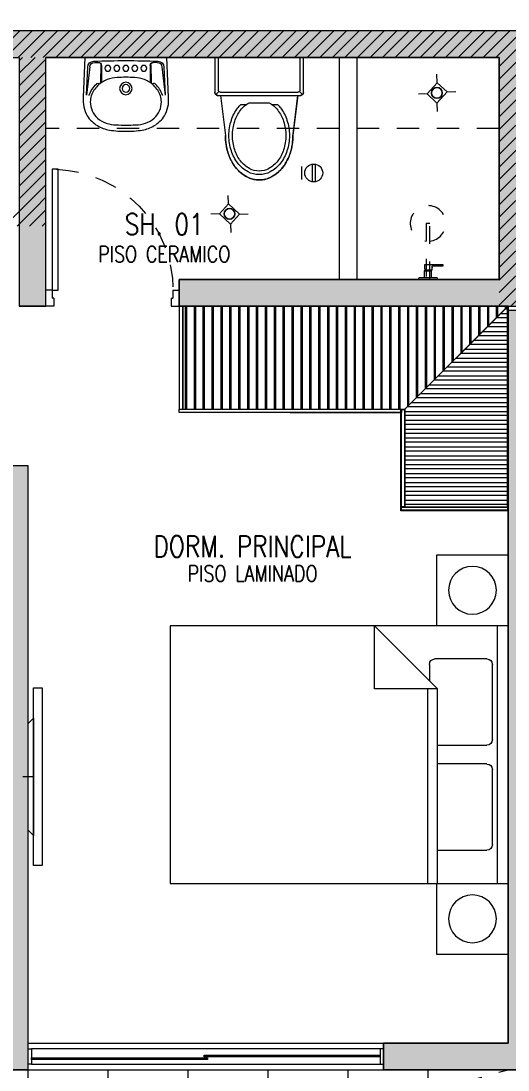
# Model space of a CAD drawing. Header units: millimetres. Extents: x 3738 to 3833, y 1327 to 1657.
# Drawn here: x 3788.63 to 3791.37, y 1482.21 to 1488.12 of the extents above; entities that cross this region are included whole.
import ezdxf
from ezdxf.enums import TextEntityAlignment as Align
from ezdxf.xclip import XClip

# ---------------------------------------------------------------- set-up
doc = ezdxf.new("R2010")
doc.units = ezdxf.units.MM
doc.header["$XCLIPFRAME"] = 2
for name, pattern in [('ACAD_ISO07W100', [3, 0, -3]), ('HIDDEN2', [0.1875, 0.125, -0.0625]), ('X-REF_DP_Arquitectura$0$HIDDEN', [0.375, 0.25, -0.125])]:
    doc.linetypes.add(name, pattern=pattern)
doc.layers.get('0').update_dxf_attribs({"color": 251, "lineweight": 9})
for name, color, linetype, lineweight in [('A-07', 251, 'Continuous', 13), ('A-HATCH', 251, 'Continuous', 13), ('A-MOBILIARIO', 251, 'Continuous', 13), ('A-MURO BAJO', 251, 'Continuous', 13), ('A-MUROS', 251, 'Continuous', 13), ('A-PROYECCIONES', 251, 'HIDDEN2', 13), ('A-SANITARIOS', 251, 'Continuous', 13), ('A-TEXTO-ACABADO PISO', 251, 'Continuous', 13), ('A-TEXTO-AMBIENTE', 251, 'Continuous', 13), ('A_20_Estructuras', 251, 'Continuous', 13), ('A_30_DispositivosSanit', 251, 'Continuous', 13), ('A_50_TextoAmbiente', 251, 'Continuous', 13), ('A_50_Vigas', 251, 'X-REF_DP_Arquitectura$0$HIDDEN', 13), ('A_60_HatchEstructuras', 251, 'Continuous', 13), ('DLP_MOBILIARIO FIJO', 251, 'Continuous', 13), ('MURO CF 120', 251, 'Continuous', 13), ('MURO CF 60', 251, 'Continuous', 13)]:
    doc.layers.add(name, color=color, linetype=linetype, lineweight=lineweight)
doc.styles.add('ROMANS', font='romans.shx', dxfattribs={"width": 0.8})
pattern_1 = [(45, (-21.67, -43.67528), (-0.03535534, 0.03535534), [])]
pattern_2 = [(45, (131.3, -47.8), (-0.035355339, 0.035355339), [])]

# ---------------------------------------------------------------- blocks, each defined once
blk = doc.blocks.new('A$C9f73720c')
at = {"layer": 'A-PROYECCIONES'}
blk.add_line((19.8535, 128.0646), (20.5359, 115.2049, 0), dxfattribs=at)
blk = doc.blocks.new('ESTRUC_P1')
at = {"layer": 'A_60_HatchEstructuras'}
h = blk.add_hatch(color=256, dxfattribs=at)
h.dxf.hatch_style = 1
h.paths.add_polyline_path([(21.1, -4.925), (21.525, -4.925), (21.525, -4.775), (19.25, -4.775), (19.25, -4.925), (20.9, -4.925), (20.9, -6.175), (18.5, -6.175), (18.5, -4.775), (18.35, -4.775), (18.35, -6.175), (15.45, -6.175), (15.45, -4.775), (15.25, -4.775), (15.25, -6.175), (11.7, -6.175), (11.7, -6.325), (21.1, -6.325)])
h.paths.add_polyline_path([(21.7, -7.525), (11.7, -7.525), (11.7, -7.675), (15.25, -7.675), (15.25, -9.075), (15.45, -9.075), (15.45, -7.675), (18.8, -7.675), (18.8, -9.075), (18.95, -9.075), (18.95, -7.675), (21.5, -7.675), (21.5, -8.925), (19.7, -8.925), (19.7, -9.075), (21.7, -9.075)])
h = blk.add_hatch(color=256, dxfattribs=at)
h.dxf.hatch_style = 1
h.paths.add_polyline_path([(21.7, -9.1), (21.55, -9.1), (21.55, -13.225), (20.85, -13.225), (20.85, -13.375), (21.7, -13.375)])
h = blk.add_hatch(color=256, dxfattribs=at)
h.dxf.hatch_style = 1
h.paths.add_polyline_path([(15.35, -9.975), (13.6, -9.975), (13.6, -13.375), (14.95, -13.375), (14.95, -13.225), (13.75, -13.225), (13.75, -10.125), (15.35, -10.125)])
h.paths.add_polyline_path([(16.3, -9.975), (16.15, -9.975), (16.15, -13.375), (16.3, -13.375)])
h.paths.add_polyline_path([(18.85, -9.975), (17.1, -9.975), (17.1, -10.125), (18.7, -10.125), (18.7, -13.225), (17.5, -13.225), (17.5, -13.375), (18.85, -13.375)])
at = {"layer": 'A_20_Estructuras'}
for points in [[(21.7, -7.525), (11.7, -7.525), (11.7, -7.675), (15.25, -7.675), (15.25, -9.075), (15.45, -9.075), (15.45, -7.675), (18.8, -7.675), (18.8, -9.075), (18.95, -9.075), (18.95, -7.675), (21.5, -7.675), (21.5, -8.925), (19.7, -8.925), (19.7, -9.075), (21.7, -9.075)], [(21.7, -9.1), (21.55, -9.1), (21.55, -13.225), (20.85, -13.225), (20.85, -13.375), (21.7, -13.375)], [(18.85, -9.975), (17.1, -9.975), (17.1, -10.125), (18.7, -10.125), (18.7, -13.225), (17.5, -13.225), (17.5, -13.375), (18.85, -13.375)]]:
    blk.add_lwpolyline(points, close=True, dxfattribs=at)
at = {"layer": 'A_50_Vigas'}
blk.add_line((18.85, -13.375), (20.85, -13.375), dxfattribs=at)
blk = doc.blocks.new('ducha marsano')
at = {"linetype": 'HIDDEN2', "ltscale": 0.5, "extrusion": (-4.9425e-10, -7.91123e-10, -1)}
for p, q in [((-0.01, 0), (0.01, 0)), ((0.01, 0), (0.01, -0.3155)), ((-0.0155, -0.058), (-0.0157, -0.058)), ((-0.01, -0.3155), (-0.01, 0)), ((0.0225, -0.0515), (-0.0001, -0.0515)), ((0.0225, -0.0515), (0.0225, -0.0627)), ((-0.0205, -0.08), (-0.0205, -0.0601)), ((0.021, -0.0815), (-0.019, -0.0815)), ((0.025, -0.0815), (0.021, -0.0815)), ((0.0225, -0.0682), (0.0225, -0.077)), ((0.0225, -0.077), (0.025, -0.077)), ((0.025, -0.077), (0.0771, -0.077)), ((0.0771, -0.0815), (0.025, -0.0815)), ((0.0771, -0.077), (0.0816, -0.077)), ((0.0816, -0.0815), (0.0771, -0.0815)), ((0.0816, -0.077), (0.082, -0.077)), ((0.082, -0.0815), (0.0816, -0.0815)), ((0.082, -0.077), (0.084, -0.077)), ((0.084, -0.0815), (0.082, -0.0815)), ((0.0855, -0.0785), (0.0855, -0.08)), ((0.01, -0.3155), (-0.01, -0.3155))]:
    blk.add_line(p, q, dxfattribs=at)
for centre, radius, start, end in [((-0.0004, -0.0462), 0.02, 323.95812, 354.92979), ((0.0004, -0.0462), 0.02, 185.07021, 195.2705), ((0.019, -0.08), 0.0015, 270, 360), ((-0.084, -0.0785), 0.0015, 90, 180), ((-0.084, -0.08), 0.0015, 180, 270), ((0, -0.3155), 0.1, 95.73917, 84.26083)]:
    blk.add_arc(centre, radius, start, end, dxfattribs=at)
at = {"linetype": 'HIDDEN2', "ltscale": 0.5, "extrusion": (-4.94252e-10, -7.91124e-10, -1)}
blk.add_ellipse((0, -0.0515), major_axis=(-0.0225, -0.0095), ratio=0.001448, start_param=0.425436, end_param=1.567366, dxfattribs=at)
at = {"linetype": 'HIDDEN2', "ltscale": 0.5}
for points, degree in [([(-0.0305, 0), (0, 0), (0.0305, 0)], 2), ([(0.0305, 0), (0.0415, 0), (0.0525, 0)], 2), ([(0.0525, 0), (0.0525, -0.0038), (0.0525, -0.0075)], 2), ([(-0.0525, 0), (-0.0525, -0.0038), (-0.0525, -0.0075)], 2), ([(-0.0525, 0), (-0.0415, 0), (-0.0305, 0)], 2), ([(-0.0525, -0.0075), (-0.0525, -0.0075), (-0.0525, -0.0075)], 2), ([(0.0305, -0.008), (0, -0.008), (-0.0305, -0.008)], 2), ([(-0.0215, -0.008), (-0.0215, -0.0093), (-0.0215, -0.0105)], 2), ([(-0.021, -0.011), (-0.007, -0.011), (0.007, -0.011), (0.021, -0.011)], 3), ([(-0.02, -0.011), (-0.02, -0.0294), (-0.02, -0.0477)], 2), ([(-0.0197, -0.048), (0, -0.048), (0.0197, -0.048)], 2), ([(0.02, -0.011), (0.02, -0.0294), (0.02, -0.0477)], 2), ([(0.0215, -0.008), (0.0215, -0.0093), (0.0215, -0.0105)], 2)]:
    blk.add_open_spline(points, degree=degree, dxfattribs=at)
for points, weights in [([(-0.0525, -0.0075), (-0.0525, -0.0075), (-0.0525, -0.0075)], [1, 0.990847086912, 0.982266230892]), ([(-0.052, -0.008), (-0.0525, -0.008), (-0.0525, -0.0075)], [1, 0.707106781193, 1]), ([(-0.0215, -0.0105), (-0.0215, -0.011), (-0.021, -0.011)], [1, 0.70710678154, 1]), ([(-0.02, -0.0477), (-0.02, -0.048), (-0.0197, -0.048)], [1, 0.707106780138, 1]), ([(0.02, -0.0477), (0.02, -0.048), (0.0197, -0.048)], [1, 0.707106779703, 1]), ([(0.0211, -0.011), (0.0211, -0.011), (0.021, -0.011)], [1, 0.992411795776, 1]), ([(0.052, -0.008), (0.0521, -0.008), (0.0521, -0.008)], [1, 0.992411795771, 1])]:
    blk.add_rational_spline(points, weights, degree=2, dxfattribs=at)
for points, knots in [([(-0.0305, -0.008), (-0.0332, -0.008), (-0.0374, -0.008), (-0.0424, -0.008), (-0.0458, -0.008), (-0.0486, -0.008), (-0.0512, -0.008), (-0.052, -0.008), (-0.052, -0.008)], [0, 0, 0, 0, 8.104572, 12.495263, 16.885954, 21.276645, 25.667336, 33.771908, 33.771908, 33.771908, 33.771908]), ([(0.052, -0.008), (0.052, -0.008), (0.0512, -0.008), (0.0486, -0.008), (0.0458, -0.008), (0.0424, -0.008), (0.0374, -0.008), (0.0332, -0.008), (0.0305, -0.008)], [0, 0, 0, 0, 8.104572, 12.495263, 16.885954, 21.276645, 25.667336, 33.771908, 33.771908, 33.771908, 33.771908]), ([(0.0225, -0.0682), (0.0225, -0.0682), (0.0225, -0.0682), (0.0225, -0.0679), (0.0224, -0.0677), (0.0224, -0.0672), (0.0224, -0.0669), (0.0223, -0.0662), (0.0223, -0.0658), (0.0223, -0.0652), (0.0223, -0.0648), (0.0224, -0.0641), (0.0224, -0.0638), (0.0224, -0.0633), (0.0225, -0.0631), (0.0225, -0.0628), (0.0225, -0.0627), (0.0225, -0.0627)], [0.4148436, 0.4148436, 0.4148436, 0.4148436, 0.5185541, 0.5185541, 0.6222645, 0.6222645, 0.7259759, 0.7259759, 0.8296873, 0.8296873, 0.9333987, 0.9333987, 1.03711, 1.03711, 1.1408205, 1.1408205, 1.2445309, 1.2445309, 1.2445309, 1.2445309])]:
    blk.add_open_spline(points, degree=3, knots=knots, dxfattribs=at)
for points, weights, degree, knots in [([(0.0211, -0.011), (0.0211, -0.011), (0.0211, -0.011), (0.0211, -0.011), (0.0214, -0.0109), (0.0215, -0.0107), (0.0215, -0.0105)], [0.918641037743, 0.918640949346, 0.918640860949, 0.918640772552, 0.789223156395, 0.789223156395, 0.918640772552], 3, [0.1238988, 0.1238988, 0.1238988, 0.1238988, 0.1238993, 0.1238993, 0.1238993, 0.78603, 0.78603, 0.78603, 0.78603]), ([(0.0521, -0.008), (0.0521, -0.008), (0.0521, -0.008), (0.0525, -0.0079), (0.0525, -0.0075)], [0.918641037749, 0.918640905153, 0.918640772558, 0.724517853988, 0.918640772558], 2, [0.1238988, 0.1238988, 0.1238988, 0.1238993, 0.1238993, 0.7860311, 0.7860311, 0.7860311])]:
    blk.add_rational_spline(points, weights, degree=degree, knots=knots, dxfattribs=at)
blk = doc.blocks.new('A$C4BFA03A9')
for points in [[(0.06, -0.5), (0.11, -0.5), (0.11, 0.5), (0.06, 0.5)], [(0.03, -0.3), (0.06, -0.33), (0.06, 0.33), (0.03, 0.3)]]:
    blk.add_lwpolyline(points, close=True)
at = {"layer": 'A-PROYECCIONES', "ltscale": 0.15}
blk.add_line((0.06, 0), (0, 0), dxfattribs=at)
blk = doc.blocks.new('CAMA 2PLAZAS C_VELADOR')
for p, q in [((-1.8499, 0), (-0.3999, 0)), ((-1.8499, -0.06), (-1.8499, 0)), ((-0.3999, 0), (-0.3999, -0.06))]:
    blk.add_line(p, q)
at = {"linetype": 'Continuous'}
for p, q in [((-1.8499, -0.06), (-0.3999, -0.06)), ((-1.8499, -1.9), (-1.8499, -0.06)), ((-1.6327, -0.0878), (-1.2086, -0.0878)), ((-1.0413, -0.0878), (-0.6172, -0.0878)), ((-0.3999, -0.06), (-0.3999, -1.9)), ((-1.6633, -0.3958), (-1.6633, -0.1184)), ((-1.1779, -0.1184), (-1.1779, -0.3958)), ((-1.0719, -0.3958), (-1.0719, -0.1184)), ((-0.5866, -0.1184), (-0.5866, -0.4118)), ((-1.8499, -0.396), (-0.7546, -0.396)), ((-0.3999, -0.7507), (-0.7546, -0.396)), ((-0.7546, -0.396), (-0.7546, -0.7507)), ((-0.7546, -0.452), (-1.8499, -0.452)), ((-0.6172, -0.4424), (-0.7082, -0.4424)), ((-0.7546, -0.7507), (-0.3999, -0.7507)), ((-0.3999, -1.9), (-1.8499, -1.9))]:
    blk.add_line(p, q, dxfattribs=at)
for points in [[(-2.2499, -0.4), (-1.8499, -0.4), (-1.8499, 0), (-2.2499, 0)], [(-0.4, -0.4), (0, -0.4), (0, 0), (-0.4, 0)]]:
    blk.add_lwpolyline(points, close=True)
for centre in [(-2.0499, -0.2), (-0.2, -0.2)]:
    blk.add_circle(centre, 0.1344)
for centre, start, end in [((-1.6327, -0.1184), 90, 180), ((-1.2086, -0.1184), 0, 90), ((-1.0413, -0.1184), 90, 180), ((-0.6172, -0.1184), 0, 90), ((-0.6172, -0.4118), 270, 0)]:
    blk.add_arc(centre, 0.0306, start, end, dxfattribs=at)
blk = doc.blocks.new('*U281')
for p, q in [((0.01, 0.705), (0.01, 0.75)), ((0.1, 0.715), (0.055, 0.715)), ((0.055, 0.705), (0.055, 0.715)), ((0.1, 0.715), (0.1, 0.75)), ((0.055, 0.705), (0.01, 0.705)), ((0.055, 0.045), (0.01, 0.045)), ((0.01, 0.045), (0.01, 0)), ((0.055, 0.045), (0.055, 0.035)), ((0.1, 0.035), (0.055, 0.035)), ((0.1, 0.035), (0.1, 0))]:
    blk.add_line(p, q)
blk.add_lwpolyline([(0.78, 0.07), (0.78, 0.035), (0.1, 0.035), (0.1, 0.07)], close=True)
at = {"color": 7, "linetype": 'HIDDEN2'}
blk.add_arc((0.0996, 0.0341), 0.6809, 2.23015, 89.96723, dxfattribs=at)
blk = doc.blocks.new('SIFON JET_PLANTA')
at = {"extrusion": (-2.64698e-23, 6.61744e-24, -1)}
for p, q in [((-0.2142, 0.2356, 0), (-0.2129, 0.239, 0)), ((-0.2129, 0.239, 0), (-0.211, 0.2419, 0)), ((-0.211, 0.2419, 0), (-0.2091, 0.2441, 0)), ((-0.2091, 0.2441, 0), (-0.2077, 0.2455, 0)), ((-0.2077, 0.2455, 0), (-0.2055, 0.247, 0)), ((-0.2055, 0.247, 0), (-0.2007, 0.2492, 0)), ((-0.2007, 0.2492, 0), (-0.195, 0.25, 0)), ((-0.195, 0.25, 0), (-0.195, 0.25, 0)), ((-0.195, 0.25, 0), (-0.1605, 0.25, 0)), ((-0.1605, 0.25, 0), (-0.0975, 0.25, 0)), ((-0.0975, 0.25, 0), (-0.0323, 0.25, 0)), ((-0.0323, 0.25, 0), (0, 0.25, 0)), ((0, 0.25, 0), (0, -0.25, 0)), ((-0.5346, 0.176, 0), (-0.5265, 0.1784, 0)), ((-0.5265, 0.1784, 0), (-0.5216, 0.1797, 0)), ((-0.5216, 0.1797, 0), (-0.5148, 0.1813, 0)), ((-0.5148, 0.1813, 0), (-0.5079, 0.1829, 0)), ((-0.5079, 0.1829, 0), (-0.5016, 0.1842, 0)), ((-0.5016, 0.1842, 0), (-0.4865, 0.1867, 0)), ((-0.4865, 0.1867, 0), (-0.4763, 0.188, 0)), ((-0.4763, 0.188, 0), (-0.4726, 0.1884, 0)), ((-0.4726, 0.1884, 0), (-0.4636, 0.1892, 0)), ((-0.4636, 0.1892, 0), (-0.4549, 0.1897, 0)), ((-0.4549, 0.1897, 0), (-0.449, 0.1899, 0)), ((-0.449, 0.1899, 0), (-0.44, 0.19, 0)), ((-0.44, 0.19, 0), (-0.4322, 0.191, 0)), ((-0.4322, 0.191, 0), (-0.215, 0.2181, 0)), ((-0.215, 0.2278, 0), (-0.2149, 0.2323, 0)), ((-0.215, 0.2234, 0), (-0.215, 0.2278, 0)), ((-0.215, 0.2181, 0), (-0.215, 0.2234, 0)), ((-0.2149, 0.2323, 0), (-0.2142, 0.2356, 0)), ((-0.6386, 0.1152, 0), (-0.6326, 0.121, 0)), ((-0.6326, 0.121, 0), (-0.6299, 0.1235, 0)), ((-0.6299, 0.1235, 0), (-0.6251, 0.1276, 0)), ((-0.6251, 0.1276, 0), (-0.6206, 0.1314, 0)), ((-0.6206, 0.1314, 0), (-0.6168, 0.1344, 0)), ((-0.6168, 0.1344, 0), (-0.6106, 0.1389, 0)), ((-0.6106, 0.1389, 0), (-0.6061, 0.142, 0)), ((-0.6061, 0.142, 0), (-0.6, 0.1461, 0)), ((-0.6, 0.1461, 0), (-0.5963, 0.1484, 0)), ((-0.5963, 0.1484, 0), (-0.5908, 0.1517, 0)), ((-0.5908, 0.1517, 0), (-0.5862, 0.1543, 0)), ((-0.5862, 0.1543, 0), (-0.5794, 0.158, 0)), ((-0.5794, 0.158, 0), (-0.5693, 0.1629, 0)), ((-0.5693, 0.1629, 0), (-0.5517, 0.1703, 0)), ((-0.5517, 0.1703, 0), (-0.5465, 0.1722, 0)), ((-0.5465, 0.1722, 0), (-0.5385, 0.1749, 0)), ((-0.5385, 0.1749, 0), (-0.5346, 0.176, 0)), ((-0.6779, 0.0582, 0), (-0.6745, 0.0655, 0)), ((-0.6745, 0.0655, 0), (-0.6722, 0.0699, 0)), ((-0.6745, 0.0655, 0), (-0.6745, 0.0655, 0)), ((-0.6722, 0.0699, 0), (-0.6705, 0.0728, 0)), ((-0.6705, 0.0728, 0), (-0.669, 0.0755, 0)), ((-0.669, 0.0755, 0), (-0.6672, 0.0785, 0)), ((-0.6672, 0.0785, 0), (-0.665, 0.082, 0)), ((-0.665, 0.082, 0), (-0.6634, 0.0845, 0)), ((-0.6634, 0.0845, 0), (-0.6611, 0.088, 0)), ((-0.6611, 0.088, 0), (-0.657, 0.0936, 0)), ((-0.657, 0.0936, 0), (-0.6534, 0.0984, 0)), ((-0.657, 0.0936, 0), (-0.657, 0.0936, 0)), ((-0.6534, 0.0984, 0), (-0.6503, 0.1023, 0)), ((-0.6534, 0.0984, 0), (-0.6534, 0.0984, 0)), ((-0.6503, 0.1023, 0), (-0.6453, 0.108, 0)), ((-0.6453, 0.108, 0), (-0.6386, 0.1152, 0)), ((-0.69, 0, 0), (-0.6899, 0.0044, 0)), ((-0.6899, 0.0044, 0), (-0.6897, 0.0096, 0)), ((-0.6897, 0.0096, 0), (-0.6893, 0.014, 0)), ((-0.6893, 0.014, 0), (-0.6887, 0.0194, 0)), ((-0.6887, 0.0194, 0), (-0.6881, 0.0236, 0)), ((-0.6881, 0.0236, 0), (-0.6872, 0.0284, 0)), ((-0.6881, 0.0236, 0), (-0.6881, 0.0236, 0)), ((-0.6872, 0.0284, 0), (-0.6867, 0.031, 0)), ((-0.6867, 0.031, 0), (-0.6855, 0.0361, 0)), ((-0.6855, 0.0361, 0), (-0.6838, 0.0421, 0)), ((-0.6855, 0.0361, 0), (-0.6855, 0.0361, 0)), ((-0.6838, 0.0421, 0), (-0.6819, 0.048, 0)), ((-0.6838, 0.0421, 0), (-0.6838, 0.0421, 0)), ((-0.6819, 0.048, 0), (-0.6804, 0.0521, 0)), ((-0.6804, 0.0521, 0), (-0.6793, 0.0547, 0)), ((-0.6793, 0.0547, 0), (-0.6779, 0.0582, 0)), ((-0.6899, -0.0065, 0), (-0.69, 0, 0)), ((-0.6896, -0.0111, 0), (-0.6899, -0.0065, 0)), ((-0.6891, -0.0164, 0), (-0.6896, -0.0111, 0)), ((-0.6881, -0.0232, 0), (-0.6891, -0.0164, 0)), ((-0.6876, -0.0264, 0), (-0.6881, -0.0232, 0)), ((-0.687, -0.0296, 0), (-0.6876, -0.0264, 0)), ((-0.6864, -0.0321, 0), (-0.687, -0.0296, 0)), ((-0.6855, -0.0361, 0), (-0.6864, -0.0321, 0)), ((-0.6838, -0.0419, 0), (-0.6855, -0.0361, 0)), ((-0.6827, -0.0457, 0), (-0.6838, -0.0419, 0)), ((-0.6814, -0.0492, 0), (-0.6827, -0.0457, 0)), ((-0.6803, -0.0522, 0), (-0.6814, -0.0492, 0)), ((-0.6792, -0.0551, 0), (-0.6803, -0.0522, 0)), ((-0.6779, -0.0581, 0), (-0.6792, -0.0551, 0)), ((-0.677, -0.0602, 0), (-0.6779, -0.0581, 0)), ((-0.6751, -0.0642, 0), (-0.677, -0.0602, 0)), ((-0.6722, -0.0699, 0), (-0.6751, -0.0642, 0)), ((-0.6706, -0.0727, 0), (-0.6722, -0.0699, 0)), ((-0.6679, -0.0774, 0), (-0.6706, -0.0727, 0)), ((-0.6646, -0.0826, 0), (-0.6679, -0.0774, 0)), ((-0.6623, -0.0862, 0), (-0.6646, -0.0826, 0)), ((-0.6599, -0.0897, 0), (-0.6623, -0.0862, 0)), ((-0.6554, -0.0958, 0), (-0.6599, -0.0897, 0)), ((-0.6494, -0.1032, 0), (-0.6554, -0.0958, 0)), ((-0.6458, -0.1074, 0), (-0.6494, -0.1032, 0)), ((-0.64, -0.1137, 0), (-0.6458, -0.1074, 0)), ((-0.6379, -0.1158, 0), (-0.64, -0.1137, 0)), ((-0.6347, -0.119, 0), (-0.6379, -0.1158, 0)), ((-0.6335, -0.1201, 0), (-0.6347, -0.119, 0)), ((-0.6347, -0.119, 0), (-0.6347, -0.119, 0)), ((-0.6318, -0.1217, 0), (-0.6335, -0.1201, 0)), ((-0.6305, -0.123, 0), (-0.6318, -0.1217, 0)), ((-0.6318, -0.1217, 0), (-0.6318, -0.1217, 0)), ((-0.6288, -0.1244, 0), (-0.6305, -0.123, 0)), ((-0.6276, -0.1255, 0), (-0.6288, -0.1244, 0)), ((-0.6262, -0.1268, 0), (-0.6276, -0.1255, 0)), ((-0.6245, -0.1281, 0), (-0.6262, -0.1268, 0)), ((-0.6235, -0.1291, 0), (-0.6245, -0.1281, 0)), ((-0.6245, -0.1281, 0), (-0.6245, -0.1281, 0)), ((-0.6223, -0.13, 0), (-0.6235, -0.1291, 0)), ((-0.6215, -0.1307, 0), (-0.6223, -0.13, 0)), ((-0.6204, -0.1315, 0), (-0.6215, -0.1307, 0)), ((-0.6193, -0.1324, 0), (-0.6204, -0.1315, 0)), ((-0.6179, -0.1335, 0), (-0.6193, -0.1324, 0)), ((-0.6168, -0.1344, 0), (-0.6179, -0.1335, 0)), ((-0.6153, -0.1355, 0), (-0.6168, -0.1344, 0)), ((-0.6142, -0.1363, 0), (-0.6153, -0.1355, 0)), ((-0.612, -0.1379, 0), (-0.6142, -0.1363, 0)), ((-0.6086, -0.1403, 0), (-0.612, -0.1379, 0)), ((-0.607, -0.1415, 0), (-0.6086, -0.1403, 0)), ((-0.6058, -0.1422, 0), (-0.607, -0.1415, 0)), ((-0.6039, -0.1435, 0), (-0.6058, -0.1422, 0)), ((-0.602, -0.1448, 0), (-0.6039, -0.1435, 0)), ((-0.6004, -0.1458, 0), (-0.602, -0.1448, 0)), ((-0.5987, -0.1469, 0), (-0.6004, -0.1458, 0)), ((-0.5964, -0.1483, 0), (-0.5987, -0.1469, 0)), ((-0.595, -0.1492, 0), (-0.5964, -0.1483, 0)), ((-0.5936, -0.15, 0), (-0.595, -0.1492, 0)), ((-0.5918, -0.1511, 0), (-0.5936, -0.15, 0)), ((-0.5896, -0.1524, 0), (-0.5918, -0.1511, 0)), ((-0.5871, -0.1538, 0), (-0.5896, -0.1524, 0)), ((-0.5833, -0.1559, 0), (-0.5871, -0.1538, 0)), ((-0.5781, -0.1587, 0), (-0.5833, -0.1559, 0)), ((-0.5759, -0.1598, 0), (-0.5781, -0.1587, 0)), ((-0.5738, -0.1608, 0), (-0.5759, -0.1598, 0)), ((-0.5702, -0.1625, 0), (-0.5738, -0.1608, 0)), ((-0.5675, -0.1637, 0), (-0.5702, -0.1625, 0)), ((-0.5659, -0.1645, 0), (-0.5675, -0.1637, 0)), ((-0.5644, -0.1652, 0), (-0.5659, -0.1645, 0)), ((-0.5614, -0.1664, 0), (-0.5644, -0.1652, 0)), ((-0.5598, -0.1671, 0), (-0.5614, -0.1664, 0)), ((-0.5568, -0.1683, 0), (-0.5598, -0.1671, 0)), ((-0.5543, -0.1693, 0), (-0.5568, -0.1683, 0)), ((-0.551, -0.1706, 0), (-0.5543, -0.1693, 0)), ((-0.5491, -0.1713, 0), (-0.551, -0.1706, 0)), ((-0.5465, -0.1722, 0), (-0.5491, -0.1713, 0)), ((-0.5449, -0.1728, 0), (-0.5465, -0.1722, 0)), ((-0.5428, -0.1735, 0), (-0.5449, -0.1728, 0)), ((-0.5412, -0.174, 0), (-0.5428, -0.1735, 0)), ((-0.5385, -0.1749, 0), (-0.5412, -0.174, 0)), ((-0.5352, -0.1759, 0), (-0.5385, -0.1749, 0)), ((-0.5385, -0.1749, 0), (-0.5385, -0.1749, 0)), ((-0.5321, -0.1768, 0), (-0.5352, -0.1759, 0)), ((-0.5296, -0.1775, 0), (-0.5321, -0.1768, 0)), ((-0.5267, -0.1783, 0), (-0.5296, -0.1775, 0)), ((-0.5238, -0.1791, 0), (-0.5267, -0.1783, 0)), ((-0.5267, -0.1783, 0), (-0.5267, -0.1783, 0)), ((-0.5217, -0.1796, 0), (-0.5238, -0.1791, 0)), ((-0.5177, -0.1807, 0), (-0.5217, -0.1796, 0)), ((-0.5151, -0.1813, 0), (-0.5177, -0.1807, 0)), ((-0.5118, -0.1821, 0), (-0.5151, -0.1813, 0)), ((-0.5094, -0.1826, 0), (-0.5118, -0.1821, 0)), ((-0.5066, -0.1832, 0), (-0.5094, -0.1826, 0)), ((-0.5022, -0.184, 0), (-0.5066, -0.1832, 0)), ((-0.4974, -0.1849, 0), (-0.5022, -0.184, 0)), ((-0.495, -0.1854, 0), (-0.4974, -0.1849, 0)), ((-0.4974, -0.1849, 0), (-0.4974, -0.1849, 0)), ((-0.4936, -0.1856, 0), (-0.495, -0.1854, 0)), ((-0.4916, -0.1859, 0), (-0.4936, -0.1856, 0)), ((-0.4884, -0.1864, 0), (-0.4916, -0.1859, 0)), ((-0.4862, -0.1867, 0), (-0.4884, -0.1864, 0)), ((-0.4824, -0.1872, 0), (-0.4862, -0.1867, 0)), ((-0.4812, -0.1874, 0), (-0.4824, -0.1872, 0)), ((-0.4785, -0.1877, 0), (-0.4812, -0.1874, 0)), ((-0.4761, -0.188, 0), (-0.4785, -0.1877, 0)), ((-0.4735, -0.1883, 0), (-0.4761, -0.188, 0)), ((-0.4695, -0.1887, 0), (-0.4735, -0.1883, 0)), ((-0.4651, -0.189, 0), (-0.4695, -0.1887, 0)), ((-0.4639, -0.1891, 0), (-0.4651, -0.189, 0)), ((-0.4651, -0.189, 0), (-0.4651, -0.189, 0)), ((-0.4619, -0.1893, 0), (-0.4639, -0.1891, 0)), ((-0.4592, -0.1894, 0), (-0.4619, -0.1893, 0)), ((-0.4568, -0.1896, 0), (-0.4592, -0.1894, 0)), ((-0.455, -0.1897, 0), (-0.4568, -0.1896, 0)), ((-0.4518, -0.1898, 0), (-0.455, -0.1897, 0)), ((-0.449, -0.1899, 0), (-0.4518, -0.1898, 0)), ((-0.4467, -0.1899, 0), (-0.449, -0.1899, 0)), ((-0.4428, -0.19, 0), (-0.4467, -0.1899, 0)), ((-0.44, -0.19, 0), (-0.4428, -0.19, 0)), ((-0.215, -0.2181, 0), (-0.44, -0.19, 0)), ((-0.215, -0.227, 0), (-0.215, -0.2181, 0)), ((-0.215, -0.23, 0), (-0.215, -0.227, 0)), ((-0.2147, -0.2335, 0), (-0.215, -0.23, 0)), ((-0.2138, -0.2369, 0), (-0.2147, -0.2335, 0)), ((-0.2126, -0.2395, 0), (-0.2138, -0.2369, 0)), ((-0.2138, -0.2369, 0), (-0.2138, -0.2369, 0)), ((-0.2108, -0.2423, 0), (-0.2126, -0.2395, 0)), ((-0.2126, -0.2395, 0), (-0.2126, -0.2395, 0)), ((-0.2091, -0.2441, 0), (-0.2108, -0.2423, 0)), ((-0.2108, -0.2423, 0), (-0.2108, -0.2423, 0)), ((-0.2108, -0.2423, 0), (-0.2108, -0.2423, 0)), ((-0.209, -0.244, 0), (-0.2091, -0.2441, 0)), ((-0.2067, -0.2462, 0), (-0.209, -0.244, 0)), ((-0.209, -0.244, 0), (-0.209, -0.244, 0)), ((-0.2029, -0.2484, 0), (-0.2067, -0.2462, 0)), ((-0.2067, -0.2462, 0), (-0.2067, -0.2462, 0)), ((-0.1995, -0.2495, 0), (-0.2029, -0.2484, 0)), ((-0.2029, -0.2484, 0), (-0.2029, -0.2484, 0)), ((-0.195, -0.25, 0), (-0.1995, -0.2495, 0)), ((0, -0.25, 0), (-0.195, -0.25, 0))]:
    blk.add_line(p, q, dxfattribs=at)
for p, q in [((-0.2091, 0.2441, 0), (-0.1921, 0.2271, 0)), ((-0.195, 0.25, 0), (0, 0.25, 0)), ((0, 0.25, 0), (0, -0.25, 0)), ((-0.215, 0.2181, 0), (-0.44, 0.19, 0)), ((-0.215, -0.23, 0), (-0.215, 0.23, 0)), ((-0.195, -0.22, 0), (-0.195, 0.22, 0)), ((-0.185, 0.23, 0), (0, 0.23, 0)), ((-0.265, 0.0718, 0), (-0.265, 0.1028, 0)), ((-0.255, -0.0562, 0), (-0.255, 0.0562, 0)), ((-0.265, -0.1028, 0), (-0.265, -0.0718, 0)), ((-0.215, -0.2181, 0), (-0.44, -0.19, 0)), ((-0.2091, -0.2441, 0), (-0.1921, -0.2271, 0)), ((0, -0.23, 0), (-0.185, -0.23, 0)), ((0, -0.25, 0), (-0.195, -0.25, 0))]:
    blk.add_line(p, q)
at = {"elevation": 0}
for points in [[(-0.265, 0.1028, 0.0362), (-0.2844, 0.1202, 0.08725), (-0.3535, 0.1565, 0.077598), (-0.44, 0.17, 0.077598), (-0.5265, 0.1565, 0.08725), (-0.5956, 0.1202, 0.105601), (-0.6443, 0.0627, 0.12364), (-0.66, 0, 0.12364), (-0.6443, -0.0627, 0.105601), (-0.5956, -0.1202, 0.08725), (-0.5265, -0.1565, 0.077598), (-0.44, -0.17, 0.077598)], [(-0.255, 0.0562, 0.100268), (-0.2967, 0.1044, 0.08725), (-0.3596, 0.1374, 0.077598), (-0.44, 0.15, 0.077598), (-0.5204, 0.1374, 0.08725), (-0.5833, 0.1044, 0.105601), (-0.6266, 0.0532, 0.12364), (-0.64, 0, 0.12364), (-0.6266, -0.0532, 0.105601), (-0.5833, -0.1044, 0.08725), (-0.5204, -0.1374, 0.077598), (-0.44, -0.15, 0.077598)], [(-0.44, -0.15, 0.077598), (-0.3596, -0.1374, 0.08725), (-0.2967, -0.1044, 0.100268), (-0.255, -0.0562, 0.12364)], [(-0.44, -0.17, 0.077598), (-0.3535, -0.1565, 0.08725), (-0.2844, -0.1202, 0.0362), (-0.265, -0.1028, 0.12364)]]:
    blk.add_lwpolyline(points, format="xyb", dxfattribs=at)
for centre, radius, start, end in [((-0.195, 0.23, 0), 0.02, 90, 180), ((-0.44, -0.1379, 0), 0.3279, 90, 107.47412), ((-0.185, 0.22, 0), 0.01, 90, 180), ((-0.4939, -0.0273, 0), 0.203, 127.23483, 151.40883), ((-0.4613, -0.0702, 0), 0.257, 107.47412, 127.23483), ((-0.544, 0, 0), 0.146, 151.40883, 180), ((-0.544, 0, 0), 0.146, 180, 208.59117), ((-0.4939, 0.0273, 0), 0.203, 208.59117, 232.76517), ((-0.4613, 0.0702, 0), 0.257, 232.76517, 252.52588), ((-0.44, 0.1379, 0), 0.3279, 252.52588, 270), ((-0.195, -0.23, 0), 0.02, 180, 270), ((-0.185, -0.22, 0), 0.01, 180, 270)]:
    blk.add_arc(centre, radius, start, end)
blk = doc.blocks.new('BOWL-ITALGRIF_VARADERO_01')
for p, q in [((-0.2032, -0.1971), (-0.2208, -0.038)), ((0.2032, -0.1971), (0.2208, -0.038)), ((-0.1404, -0.2077), (-0.1424, -0.1083)), ((-0.1375, -0.205), (-0.1375, -0.1117)), ((0.1375, -0.205), (0.1375, -0.1117)), ((0.1404, -0.2077), (0.1424, -0.1083)), ((-0.1753, -0.222), (-0.1544, -0.222)), ((0.1753, -0.222), (0.1544, -0.222))]:
    blk.add_line(p, q)
for points in [[(-0.0917, 0.1589, -0.02989), (-0.0456, 0.1646, -0.007822), (0.0456, 0.1646, -0.02989), (0.0918, 0.1589, -0.091737), (0.1601, 0.1343, -0.112496), (0.2175, 0.0792, -0.147885), (0.2402, -0.0257), (0.23, -0.25), (-0.23, -0.25), (-0.2402, -0.0257, -0.147885), (-0.2175, 0.0792, -0.112496), (-0.1601, 0.1343, -0.091737)], [(-0.0496, -0.1363, -0.062677), (-0.1048, -0.1249, -0.110639), (-0.1576, -0.091, -0.120976), (-0.195, -0.0344, -0.061198), (-0.2, 0, -0.21707), (-0.1593, 0.092, -0.174983), (-0.0545, 0.1298, -0.010618), (0, 0.131, -0.010618), (0.0545, 0.1298, -0.174983), (0.1593, 0.092, -0.21707), (0.2, 0, -0.061198), (0.195, -0.0344, -0.120976), (0.1576, -0.091, -0.110639), (0.1048, -0.1249, -0.062677), (0.0496, -0.1363, -0.017583), (0, -0.138, -0.017583)]]:
    blk.add_lwpolyline(points, format="xyb", close=True)
for points in [[(-0.2216, -0.0381), (-0.2145, -0.1954, 0.390823), (-0.1807, -0.2288, 0.017524), (0.1807, -0.2288, 0.390823), (0.2145, -0.1954), (0.2216, -0.0381)], [(-0.2072, -0.035, 0.005), (-0.2064, -0.038, 0.121292), (-0.166, -0.0996, 0.007977), (-0.1624, -0.1031)], [(0.2072, -0.035, -0.005), (0.2064, -0.038, -0.121292), (0.166, -0.0996, -0.007977), (0.1624, -0.1031)]]:
    blk.add_lwpolyline(points, format="xyb")
for centre, radius in [((0, -0.075), 0.035), ((0, -0.075), 0.0215), ((-0.1015, -0.1885), 0.0165), ((-0.051, -0.1885), 0.0165), ((0, -0.1885), 0.0165), ((0.051, -0.1885), 0.0165), ((0.1015, -0.1885), 0.0165)]:
    blk.add_circle(centre, radius)
for centre, radius, start, end in [((-0.1583, -0.0987), 0.006, 226.64309, 46.64309), ((-0.1404, -0.1083), 0.002, 54.36186, 181.13739), ((-0.1355, -0.1117), 0.002, 56.71088, 180), ((0.1355, -0.1117), 0.002, 0, 123.28912), ((0.1404, -0.1083), 0.002, 358.86261, 125.63814), ((0.1583, -0.0987), 0.006, 133.35691, 313.35691), ((0.1048, -0.1249), 9.094947017729287e-16, 0, 217.6714), ((-0.1753, -0.194), 0.028, 186.31112, 270), ((-0.1545, -0.205), 0.017, 270, 0), ((-0.1544, -0.208), 0.014, 270, 1.13739), ((0.1545, -0.205), 0.017, 180, 270), ((0.1544, -0.208), 0.014, 178.86261, 270), ((0.1753, -0.194), 0.028, 270, 353.68888)]:
    blk.add_arc(centre, radius, start, end)
blk = doc.blocks.new('DPTO 75')
at = {"layer": 'DLP_MOBILIARIO FIJO'}
h = blk.add_hatch(dxfattribs=at)
h.set_pattern_fill('_USER', color=8, scale=0.05, angle=180, pattern_type=0)
h.set_pattern_definition([(180, (-9852.01571, -3180.74786), (-6e-18, -0.05), [])])
h.paths.add_polyline_path([(-12.45, 2.68), (-12.45, 1.55), (-11.87, 2.13), (-11.87, 2.68)])
h = blk.add_hatch(dxfattribs=at)
h.set_pattern_fill('_USER', color=8, scale=0.05, angle=270, pattern_type=0)
h.set_pattern_definition([(270, (-7237.714987, -2422.269825), (0.05, -9e-18), [])])
h.paths.add_polyline_path([(-12.45, 1.55), (-10.62, 1.55), (-10.62, 2.13), (-11.87, 2.13)])
at = {"layer": 'A-MURO BAJO'}
for p, q in [((-9.75, 5.85, 0), (-11.75, 5.85, 0)), ((-9.75, 5.7, 0), (-11.75, 5.7, 0)), ((-11.6, 0.15, 0), (-11.6, 1.4, 0)), ((-11.5, 0.15, 0), (-11.5, 1.4, 0))]:
    blk.add_line(p, q, dxfattribs=at)
at = {"layer": 'A-MUROS'}
for p, q in [((-11.75, 5.85, 0), (-12.6, 5.85, 0)), ((-11.75, 5.7, 0), (-11.75, 5.85, 0)), ((-9.75, 5.85, 0), (-8.4, 5.85, 0)), ((-9.75, 5.85, 0), (-9.75, 2.45, 0)), ((-12.45, 1.55, 0), (-12.45, 5.7, 0)), ((-12.45, 5.7, 0), (-11.75, 5.7, 0)), ((-9.75, 2.45, 0), (-8, 2.45, 0)), ((-10.6, 1.55, 0), (-12.45, 1.55, 0)), ((-10.6, 1.55, 0), (-10.6, 1.4, 0)), ((-9.85, 1.55, 0), (-9.85, 0.15, 0)), ((-9.85, 1.55, 0), (-9.7, 1.55, 0)), ((-12.4, 1.4, 0), (-12.4, 0.15, 0)), ((-10.6, 1.4, 0), (-12.4, 1.4, 0)), ((-12.4, 0.15, 0), (-9.85, 0.15, 0)), ((-12.6, 0, 0), (-2.6, 0, 0))]:
    blk.add_line(p, q, dxfattribs=at)
at = {"layer": 'A-PROYECCIONES'}
blk.add_line((-12.4, 0.55, 0), (-9.85, 0.55, 0), dxfattribs=at)
at = {"layer": 'DLP_MOBILIARIO FIJO', "color": 251}
for p, q in [((-9.77, 5.8175, 0), (-11.73, 5.8175, 0)), ((-11.73, 5.7325, 0), (-9.77, 5.7325, 0))]:
    blk.add_line(p, q, dxfattribs=at)
at = {"layer": 'DLP_MOBILIARIO FIJO', "color": 6, "elevation": 0}
for points in [[(-11.75, 5.7325), (-11.73, 5.7325), (-11.73, 5.8175), (-11.75, 5.8175)], [(-9.75, 5.7325), (-9.77, 5.7325), (-9.77, 5.8175), (-9.75, 5.8175)]]:
    blk.add_lwpolyline(points, close=True, dxfattribs=at)
at = {"layer": 'DLP_MOBILIARIO FIJO', "elevation": 0}
for points in [[(-10.76, 5.7925), (-9.77, 5.7925), (-9.77, 5.7825), (-10.76, 5.7825)], [(-10.74, 5.7675), (-11.73, 5.7675), (-11.73, 5.7775), (-10.74, 5.7775)], [(-11.85, 2.7), (-11.85, 2.68), (-12.45, 2.68), (-12.45, 2.7)], [(-11.85, 2.13), (-11.87, 2.13), (-11.87, 2.68), (-11.85, 2.68)], [(-10.6, 2.15), (-10.6, 2.13), (-11.85, 2.13), (-11.85, 2.15)], [(-10.62, 1.55), (-10.6, 1.55), (-10.6, 2.13), (-10.62, 2.13)]]:
    blk.add_lwpolyline(points, close=True, dxfattribs=at)
at = {"layer": 'DLP_MOBILIARIO FIJO', "color": 8, "elevation": 0}
for points in [[(-12.45, 2.68), (-12.45, 1.55), (-11.87, 2.13), (-11.87, 2.68)], [(-12.45, 1.55), (-10.62, 1.55), (-10.62, 2.13), (-11.87, 2.13)]]:
    blk.add_lwpolyline(points, close=True, dxfattribs=at)
at = {"layer": 'A-MOBILIARIO', "extrusion": (-4.49068e-08, 3.60286e-08, -1), "zscale": -1.000000000000001, "rotation": 270}
blk.add_blockref('CAMA 2PLAZAS C_VELADOR', (12.45, 2.9502, 0), dxfattribs=at)
at = {"layer": 'A-MOBILIARIO', "xscale": -1}
blk.add_blockref('A$C4BFA03A9', (-9.72, 4.2001, 0), dxfattribs=at)
at = {"layer": 'A-MOBILIARIO', "xscale": -1.000000000000001, "rotation": 90}
blk.add_blockref('*U281', (-9.85, 1.56, 0), dxfattribs=at)
at = {"layer": 'A-SANITARIOS', "extrusion": (4.9425e-10, -7.91123e-10, -1), "rotation": 7.00357745158286e-07}
blk.add_blockref('ducha marsano', (12, 1.4, 0), dxfattribs=at)
at = {"layer": 'A-SANITARIOS', "extrusion": (-4.49068e-08, -3.60286e-08, -1), "zscale": -1.000000000000001, "rotation": 270.000001331223}
blk.add_blockref('SIFON JET_PLANTA', (11.05, 0.15, 0), dxfattribs=at)
at = {"layer": 'A-SANITARIOS', "xscale": -1}
blk.add_blockref('BOWL-ITALGRIF_VARADERO_01', (-10.3, 0.4, 0), dxfattribs=at)
blk = doc.blocks.new('JUNTA2')
at = {"layer": 'DLP_MOBILIARIO FIJO'}
h = blk.add_hatch(dxfattribs=at)
h.set_pattern_fill('_USER', color=8, scale=0.05, angle=270, pattern_type=0)
h.set_pattern_definition([(270, (-7201.49215, -2443.0019), (0.05, -9e-18), [])])
h.paths.add_polyline_path([(-4.0521, -8.6021), (-5.88, -8.6), (-5.88, -9.18), (-4.6321, -9.1821)])
h = blk.add_hatch(dxfattribs=at)
h.set_pattern_fill('_USER', color=8, scale=0.05, angle=180, pattern_type=0)
h.set_pattern_definition([(180, (-9815.79287, -3201.479934), (-6e-18, -0.05), [])])
h.paths.add_polyline_path([(-4.0521, -9.7321), (-4.0521, -8.6021), (-4.6321, -9.1821), (-4.6321, -9.7321)])
at = {"layer": 'A-MUROS'}
blk.add_lwpolyline([(-3.9, -12.9), (-4.75, -12.9), (-4.75, -12.75), (-4.05, -12.75), (-4.05, -8.6), (-5.9, -8.6)], dxfattribs=at)
at = {"layer": 'DLP_MOBILIARIO FIJO', "color": 8}
blk.add_lwpolyline([(-4.0521, -8.6021), (-5.88, -8.6), (-5.88, -9.18), (-4.6321, -9.1821)], close=True, dxfattribs=at)
at = {"layer": 'DLP_MOBILIARIO FIJO', "color": 8, "elevation": 0}
blk.add_lwpolyline([(-4.0521, -9.7321), (-4.0521, -8.6021), (-4.6321, -9.1821), (-4.6321, -9.7321)], close=True, dxfattribs=at)
at = {"layer": 'DLP_MOBILIARIO FIJO', "elevation": 0}
for points in [[(-5.9, -9.2), (-5.9, -9.18), (-4.6521, -9.1821), (-4.6521, -9.2021)], [(-4.6521, -9.1821), (-4.6321, -9.1821), (-4.6321, -9.7321), (-4.6521, -9.7321)], [(-4.6521, -9.7521), (-4.6521, -9.7321), (-4.0521, -9.7321), (-4.0521, -9.7521)]]:
    blk.add_lwpolyline(points, close=True, dxfattribs=at)
at = {"layer": 'A-MOBILIARIO', "extrusion": (-4.49068e-08, 3.60286e-08, 1), "xscale": -1.000000000000001, "rotation": 270}
blk.add_blockref('CAMA 2PLAZAS C_VELADOR', (-4.05, -10.0002, 0), dxfattribs=at)
blk = doc.blocks.new('TF_P1')
blk.add_blockref('JUNTA2', (26.95, 10.575))
at = {"rotation": 180}
blk.add_blockref('DPTO 75', (10.45, 3.525, 0), dxfattribs=at)
blk = doc.blocks.new('TEXTO AMBIENTES P1')
at = {"layer": 'A-TEXTO-ACABADO PISO', "char_height": 0.09, "attachment_point": 2, "rotation": 0.00002, "style": 'ROMANS'}
for s, insert in [('PISO CERAMICO', (19.6159, -8.7376)), ('PISO LAMINADO', (20.1129, -10.5358))]:
    blk.add_mtext_dynamic_manual_height_columns(s, width=1.20225, gutter_width=12.5, heights=[0], dxfattribs=dict(at, insert=insert))
at = {"layer": 'A-TEXTO-AMBIENTE', "style": 'ROMANS', "width": 0.8}
for s, p in [('SH. 01', (19.6158, -8.6748)), ('DORM. PRINCIPAL', (20.1127, -10.4879))]:
    blk.add_text(s, height=0.12, dxfattribs=at).set_placement(p, align=Align.CENTER)
blk = doc.blocks.new('R')
at = {"layer": 'A_30_DispositivosSanit', "linetype": 'Continuous'}
for p, q in [((-0.0083, -0.0497), (-0.0083, 0.0497)), ((0.0083, -0.0497), (0.0083, 0.0497)), ((0.0694, -0.0367), (0.0694, 0.0367))]:
    blk.add_line(p, q, dxfattribs=at)
blk.add_circle((0, 0), 0.0504, dxfattribs=at)
blk = doc.blocks.new('0-sumidero')
for p, q in [((-0.0421, 0.0382), (-0.0763, 0.0724)), ((0.0435, 0.0382), (0.0777, 0.0724)), ((0.0435, 0.0382), (-0.0421, 0.0382)), ((-0.0421, 0.0382), (-0.0421, -0.0369)), ((0.0435, -0.0369), (0.0435, 0.0382)), ((-0.0421, -0.0369), (-0.0763, -0.0711)), ((-0.0421, -0.0369), (0.0435, -0.0369)), ((0.0435, -0.0369), (0.0777, -0.0711))]:
    blk.add_line(p, q)
blk.add_circle((0, 0), 0.0303)
blk = doc.blocks.new('sum')
at = {"layer": 'A_30_DispositivosSanit', "rotation": 45.00000007321594}
blk.add_blockref('0-sumidero', (0, 0), dxfattribs=at)
blk = doc.blocks.new('trampa')
at = {"layer": 'A_30_DispositivosSanit'}
blk.add_circle((0.0015, 0.0015), 0.0303, dxfattribs=at)
blk = doc.blocks.new('is-des-tf_28.02.2025')
at = {"layer": 'A_30_DispositivosSanit'}
for p, xscale, rotation in [((-21.55, 2.575), -0.9999999999999996, 272.280965049228), ((-22.717, 1.8943, 0), -1.000000000000001, 182.2809650492281)]:
    blk.add_blockref('sum', p, dxfattribs=dict(at, xscale=xscale, rotation=rotation))
for p, rotation in [((-21.5515, 2.5765), 270), ((-22.7154, 1.8958, 0), 180)]:
    blk.add_blockref('trampa', p, dxfattribs=dict(at, rotation=rotation))
at = {"layer": 'A_30_DispositivosSanit', "linetype": 'Continuous', "rotation": 180}
blk.add_blockref('R', (-22.243, 2.1244, 0), dxfattribs=at)
blk = doc.blocks.new('TORRE F HATCH CORTAFUEGO')
at = {"layer": 'MURO CF 120'}
h = blk.add_hatch(dxfattribs=at)
h.set_pattern_fill('_USER', color=256, scale=0.05, angle=45, style=0, pattern_type=0)
h.set_pattern_definition(pattern_2)
h.paths.add_polyline_path([(-28.7, 6.325), (-35.65, 6.325), (-35.65, 6.175), (-28.7, 6.175)])
h.paths.add_polyline_path([(-25.65, 6.325), (-28.7, 6.325), (-28.7, 6.175), (-25.65, 6.175)])
h = blk.add_hatch(dxfattribs=at)
h.set_pattern_fill('_USER', color=256, scale=0.05, angle=45, style=0, pattern_type=0)
h.set_pattern_definition(pattern_2)
h.paths.add_polyline_path([(-25.85, 6.1742), (-25.65, 6.1742), (-25.65, 4.775), (-25.85, 4.775)])
at = {"layer": 'MURO CF 60'}
h = blk.add_hatch(dxfattribs=at)
h.set_pattern_fill('_USER', color=256, scale=0.05, angle=45, pattern_type=0)
h.set_pattern_definition(pattern_1)
h.paths.add_polyline_path([(-28.55, 5.325), (-28.4, 5.325), (-28.4, 6.175), (-28.55, 6.175)])
h = blk.add_hatch(dxfattribs=at)
h.set_pattern_fill('_USER', color=256, scale=0.05, angle=45, pattern_type=0)
h.set_pattern_definition(pattern_1)
h.paths.add_polyline_path([(-28.4, 5.225), (-29.5, 5.225), (-29.5, 5.325), (-28.4, 5.325)])

msp = doc.modelspace()

# ---------------------------------------------------------------- hatches: boundary and pattern name
at = {"layer": 'A-HATCH'}
h = msp.add_hatch(dxfattribs=at)
h.set_pattern_fill('_USER', color=256, scale=0.45, angle=0.00187, double=1, pattern_type=0)
h.set_pattern_definition([(0.002, (3791.3726, 1478.98905), (-1.5e-05, 0.45), []), (90.002, (3791.3726, 1478.98905), (-0.45, -1.5e-05), [])])
h.paths.add_polyline_path([(3778.972, 1481.7378), (3778.973, 1478.9388), (3791.3731, 1478.9389), (3791.372, 1482.2137), (3783.4221, 1482.2129), (3783.4221, 1482.4129), (3780.6221, 1482.4129), (3780.6221, 1481.7379)])

# ---------------------------------------------------------------- next in the draw order: block references
at = {"color": 7, "linetype": 'ACAD_ISO07W100', "ltscale": 5, "true_color": 0xffffff}
ref = msp.add_blockref('A$C9f73720c', (3908.2809, 1487.3354), dxfattribs=dict(at, rotation=102.6156181418625))
XClip(ref).set_block_clipping_path([(22.1542253106, 140.4101169162), (10.3600901397, 87.7136669306), (29.6608346476, 83.3939150368), (41.4549698184, 136.0903650224)])

# ---------------------------------------------------------------- next in the draw order: block references
at = {"color": 251}
msp.add_blockref('ESTRUC_P1', (3769.8221, 1495.5876), dxfattribs=at)

# ---------------------------------------------------------------- next in the draw order: block references
msp.add_blockref('TF_P1', (3768.4721, 1484.5379), dxfattribs=at)

# ---------------------------------------------------------------- next in the draw order: block references
at = {"layer": 'A-07'}
msp.add_blockref('is-des-tf_28.02.2025', (3812.5221, 1485.1379), dxfattribs=at)
at = {"layer": 'A_50_TextoAmbiente'}
msp.add_blockref('TEXTO AMBIENTES P1', (3769.8221, 1495.5879), dxfattribs=at)
at = {"layer": 'MURO CF 120', "color": 251}
msp.add_blockref('TORRE F HATCH CORTAFUEGO', (3817.1721, 1481.7379), dxfattribs=at)

doc.saveas('drawing.dxf')
